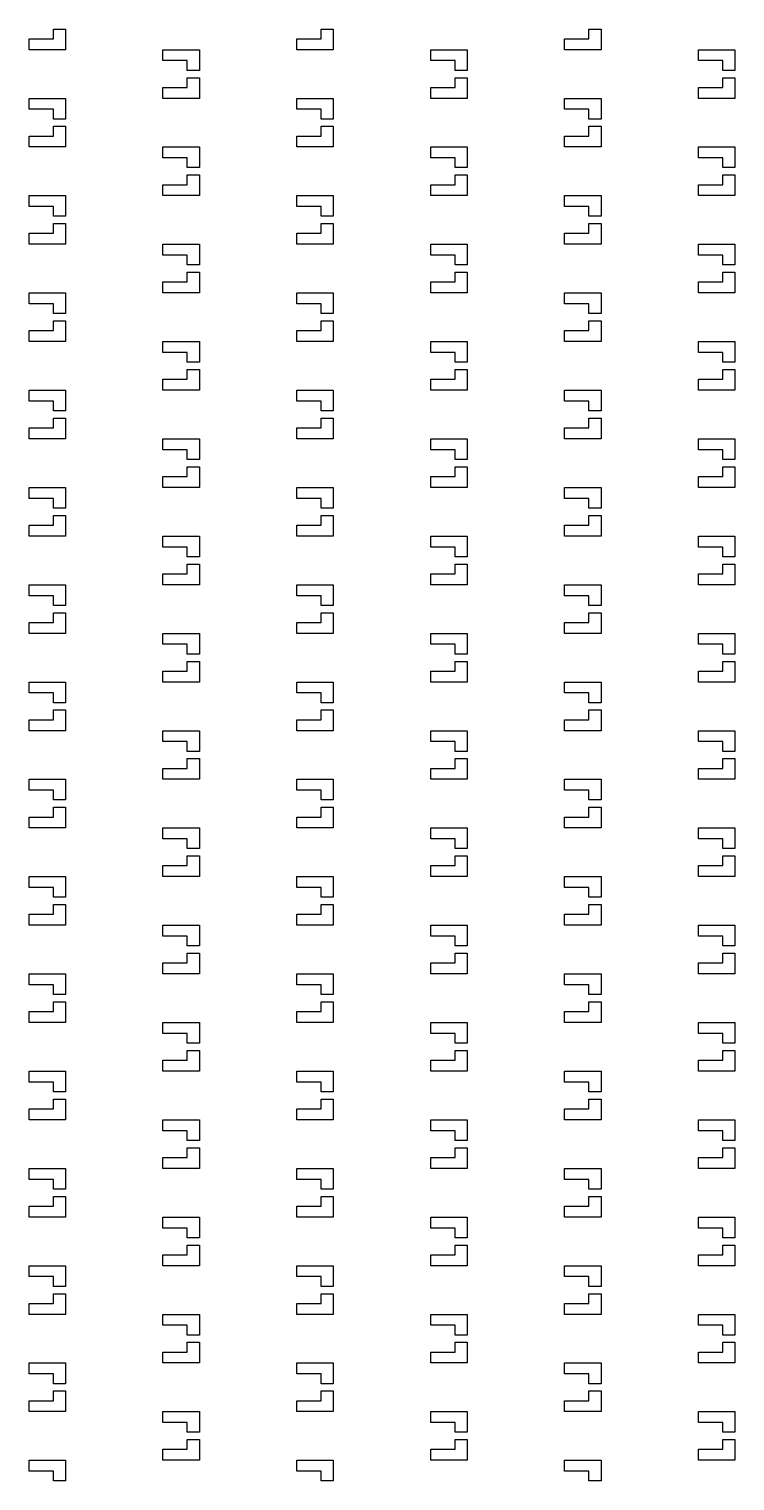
# Model space of a CAD drawing. Header units: millimetres. Extents: x 2102 to 86502, y 1818 to 64568.
# Drawn here: x 26375 to 26665, y 45535 to 46132 of the extents above; entities that cross this region are included whole.
import ezdxf

# ---------------------------------------------------------------- set-up
doc = ezdxf.new("R2010")
doc.units = ezdxf.units.MM
doc.layers.add('Layer-2', color=3, linetype='Continuous')

msp = doc.modelspace()

# ---------------------------------------------------------------- linework, layer by layer
at = {"layer": 'Layer-2'}
for p, q in [((26384.8, 46127.57), (26384.8, 46131.57)), ((26384.8, 46131.57), (26389.8, 46131.57)), ((26389.8, 46131.57), (26389.8, 46123.07)), ((26494.8, 46127.57), (26494.8, 46131.57)), ((26494.8, 46131.57), (26499.8, 46131.57)), ((26499.8, 46131.57), (26499.8, 46123.07)), ((26604.8, 46127.57), (26604.8, 46131.57)), ((26604.8, 46131.57), (26609.8, 46131.57)), ((26609.8, 46131.57), (26609.8, 46123.07)), ((26374.8, 46127.57), (26384.8, 46127.57)), ((26374.8, 46123.07), (26374.8, 46127.57)), ((26484.8, 46127.57), (26494.8, 46127.57)), ((26484.8, 46123.07), (26484.8, 46127.57)), ((26594.8, 46127.57), (26604.8, 46127.57)), ((26594.8, 46123.07), (26594.8, 46127.57)), ((26389.8, 46123.07), (26374.8, 46123.07)), ((26429.8, 46123.07), (26444.8, 46123.07)), ((26429.8, 46118.57), (26429.8, 46123.07)), ((26439.8, 46118.57), (26429.8, 46118.57)), ((26439.8, 46114.57), (26439.8, 46118.57)), ((26444.8, 46123.07), (26444.8, 46114.57)), ((26499.8, 46123.07), (26484.8, 46123.07)), ((26539.8, 46123.07), (26554.8, 46123.07)), ((26539.8, 46118.57), (26539.8, 46123.07)), ((26549.8, 46118.57), (26539.8, 46118.57)), ((26549.8, 46114.57), (26549.8, 46118.57)), ((26554.8, 46123.07), (26554.8, 46114.57)), ((26609.8, 46123.07), (26594.8, 46123.07)), ((26649.8, 46123.07), (26664.8, 46123.07)), ((26649.8, 46118.57), (26649.8, 46123.07)), ((26659.8, 46118.57), (26649.8, 46118.57)), ((26659.8, 46114.57), (26659.8, 46118.57)), ((26664.8, 46123.07), (26664.8, 46114.57)), ((26444.8, 46114.57), (26439.8, 46114.57)), ((26554.8, 46114.57), (26549.8, 46114.57)), ((26664.8, 46114.57), (26659.8, 46114.57)), ((26429.8, 46107.57), (26439.8, 46107.57)), ((26429.8, 46103.07), (26429.8, 46107.57)), ((26439.8, 46107.57), (26439.8, 46111.57)), ((26439.8, 46111.57), (26444.8, 46111.57)), ((26444.8, 46111.57), (26444.8, 46103.07)), ((26539.8, 46107.57), (26549.8, 46107.57)), ((26539.8, 46103.07), (26539.8, 46107.57)), ((26549.8, 46107.57), (26549.8, 46111.57)), ((26549.8, 46111.57), (26554.8, 46111.57)), ((26554.8, 46111.57), (26554.8, 46103.07)), ((26649.8, 46107.57), (26659.8, 46107.57)), ((26649.8, 46103.07), (26649.8, 46107.57)), ((26659.8, 46107.57), (26659.8, 46111.57)), ((26659.8, 46111.57), (26664.8, 46111.57)), ((26664.8, 46111.57), (26664.8, 46103.07)), ((26374.8, 46103.07), (26389.8, 46103.07)), ((26374.8, 46098.57), (26374.8, 46103.07)), ((26389.8, 46103.07), (26389.8, 46094.57)), ((26444.8, 46103.07), (26429.8, 46103.07)), ((26484.8, 46103.07), (26499.8, 46103.07)), ((26484.8, 46098.57), (26484.8, 46103.07)), ((26499.8, 46103.07), (26499.8, 46094.57)), ((26554.8, 46103.07), (26539.8, 46103.07)), ((26594.8, 46103.07), (26609.8, 46103.07)), ((26594.8, 46098.57), (26594.8, 46103.07)), ((26609.8, 46103.07), (26609.8, 46094.57)), ((26664.8, 46103.07), (26649.8, 46103.07)), ((26384.8, 46098.57), (26374.8, 46098.57)), ((26384.8, 46094.57), (26384.8, 46098.57)), ((26389.8, 46094.57), (26384.8, 46094.57)), ((26494.8, 46098.57), (26484.8, 46098.57)), ((26494.8, 46094.57), (26494.8, 46098.57)), ((26499.8, 46094.57), (26494.8, 46094.57)), ((26604.8, 46098.57), (26594.8, 46098.57)), ((26604.8, 46094.57), (26604.8, 46098.57)), ((26609.8, 46094.57), (26604.8, 46094.57)), ((26384.8, 46087.57), (26384.8, 46091.57)), ((26384.8, 46091.57), (26389.8, 46091.57)), ((26389.8, 46091.57), (26389.8, 46083.07)), ((26494.8, 46087.57), (26494.8, 46091.57)), ((26494.8, 46091.57), (26499.8, 46091.57)), ((26499.8, 46091.57), (26499.8, 46083.07)), ((26604.8, 46087.57), (26604.8, 46091.57)), ((26604.8, 46091.57), (26609.8, 46091.57)), ((26609.8, 46091.57), (26609.8, 46083.07)), ((26374.8, 46087.57), (26384.8, 46087.57)), ((26374.8, 46083.07), (26374.8, 46087.57)), ((26389.8, 46083.07), (26374.8, 46083.07)), ((26429.8, 46083.07), (26444.8, 46083.07)), ((26429.8, 46078.57), (26429.8, 46083.07)), ((26444.8, 46083.07), (26444.8, 46074.57)), ((26484.8, 46087.57), (26494.8, 46087.57)), ((26484.8, 46083.07), (26484.8, 46087.57)), ((26499.8, 46083.07), (26484.8, 46083.07)), ((26539.8, 46083.07), (26554.8, 46083.07)), ((26539.8, 46078.57), (26539.8, 46083.07)), ((26554.8, 46083.07), (26554.8, 46074.57)), ((26594.8, 46087.57), (26604.8, 46087.57)), ((26594.8, 46083.07), (26594.8, 46087.57)), ((26609.8, 46083.07), (26594.8, 46083.07)), ((26649.8, 46083.07), (26664.8, 46083.07)), ((26649.8, 46078.57), (26649.8, 46083.07)), ((26664.8, 46083.07), (26664.8, 46074.57)), ((26439.8, 46078.57), (26429.8, 46078.57)), ((26439.8, 46074.57), (26439.8, 46078.57)), ((26549.8, 46078.57), (26539.8, 46078.57)), ((26549.8, 46074.57), (26549.8, 46078.57)), ((26659.8, 46078.57), (26649.8, 46078.57)), ((26659.8, 46074.57), (26659.8, 46078.57)), ((26444.8, 46074.57), (26439.8, 46074.57)), ((26439.8, 46067.57), (26439.8, 46071.57)), ((26439.8, 46071.57), (26444.8, 46071.57)), ((26444.8, 46071.57), (26444.8, 46063.07)), ((26554.8, 46074.57), (26549.8, 46074.57)), ((26549.8, 46067.57), (26549.8, 46071.57)), ((26549.8, 46071.57), (26554.8, 46071.57)), ((26554.8, 46071.57), (26554.8, 46063.07)), ((26664.8, 46074.57), (26659.8, 46074.57)), ((26659.8, 46067.57), (26659.8, 46071.57)), ((26659.8, 46071.57), (26664.8, 46071.57)), ((26664.8, 46071.57), (26664.8, 46063.07)), ((26429.8, 46067.57), (26439.8, 46067.57)), ((26429.8, 46063.07), (26429.8, 46067.57)), ((26539.8, 46067.57), (26549.8, 46067.57)), ((26539.8, 46063.07), (26539.8, 46067.57)), ((26649.8, 46067.57), (26659.8, 46067.57)), ((26649.8, 46063.07), (26649.8, 46067.57)), ((26374.8, 46063.07), (26389.8, 46063.07)), ((26374.8, 46058.57), (26374.8, 46063.07)), ((26384.8, 46058.57), (26374.8, 46058.57)), ((26384.8, 46054.57), (26384.8, 46058.57)), ((26389.8, 46063.07), (26389.8, 46054.57)), ((26444.8, 46063.07), (26429.8, 46063.07)), ((26484.8, 46063.07), (26499.8, 46063.07)), ((26484.8, 46058.57), (26484.8, 46063.07)), ((26494.8, 46058.57), (26484.8, 46058.57)), ((26494.8, 46054.57), (26494.8, 46058.57)), ((26499.8, 46063.07), (26499.8, 46054.57)), ((26554.8, 46063.07), (26539.8, 46063.07)), ((26594.8, 46063.07), (26609.8, 46063.07)), ((26594.8, 46058.57), (26594.8, 46063.07)), ((26604.8, 46058.57), (26594.8, 46058.57)), ((26604.8, 46054.57), (26604.8, 46058.57)), ((26609.8, 46063.07), (26609.8, 46054.57)), ((26664.8, 46063.07), (26649.8, 46063.07)), ((26389.8, 46054.57), (26384.8, 46054.57)), ((26499.8, 46054.57), (26494.8, 46054.57)), ((26609.8, 46054.57), (26604.8, 46054.57)), ((26374.8, 46047.57), (26384.8, 46047.57)), ((26374.8, 46043.07), (26374.8, 46047.57)), ((26384.8, 46047.57), (26384.8, 46051.57)), ((26384.8, 46051.57), (26389.8, 46051.57)), ((26389.8, 46051.57), (26389.8, 46043.07)), ((26484.8, 46047.57), (26494.8, 46047.57)), ((26484.8, 46043.07), (26484.8, 46047.57)), ((26494.8, 46047.57), (26494.8, 46051.57)), ((26494.8, 46051.57), (26499.8, 46051.57)), ((26499.8, 46051.57), (26499.8, 46043.07)), ((26594.8, 46047.57), (26604.8, 46047.57)), ((26594.8, 46043.07), (26594.8, 46047.57)), ((26604.8, 46047.57), (26604.8, 46051.57)), ((26604.8, 46051.57), (26609.8, 46051.57)), ((26609.8, 46051.57), (26609.8, 46043.07)), ((26389.8, 46043.07), (26374.8, 46043.07)), ((26429.8, 46043.07), (26444.8, 46043.07)), ((26429.8, 46038.57), (26429.8, 46043.07)), ((26444.8, 46043.07), (26444.8, 46034.57)), ((26499.8, 46043.07), (26484.8, 46043.07)), ((26539.8, 46043.07), (26554.8, 46043.07)), ((26539.8, 46038.57), (26539.8, 46043.07)), ((26554.8, 46043.07), (26554.8, 46034.57)), ((26609.8, 46043.07), (26594.8, 46043.07)), ((26649.8, 46043.07), (26664.8, 46043.07)), ((26649.8, 46038.57), (26649.8, 46043.07)), ((26664.8, 46043.07), (26664.8, 46034.57)), ((26439.8, 46038.57), (26429.8, 46038.57)), ((26439.8, 46034.57), (26439.8, 46038.57)), ((26549.8, 46038.57), (26539.8, 46038.57)), ((26549.8, 46034.57), (26549.8, 46038.57)), ((26659.8, 46038.57), (26649.8, 46038.57)), ((26659.8, 46034.57), (26659.8, 46038.57)), ((26444.8, 46034.57), (26439.8, 46034.57)), ((26439.8, 46027.57), (26439.8, 46031.57)), ((26439.8, 46031.57), (26444.8, 46031.57)), ((26444.8, 46031.57), (26444.8, 46023.07)), ((26554.8, 46034.57), (26549.8, 46034.57)), ((26549.8, 46027.57), (26549.8, 46031.57)), ((26549.8, 46031.57), (26554.8, 46031.57)), ((26554.8, 46031.57), (26554.8, 46023.07)), ((26664.8, 46034.57), (26659.8, 46034.57)), ((26659.8, 46027.57), (26659.8, 46031.57)), ((26659.8, 46031.57), (26664.8, 46031.57)), ((26664.8, 46031.57), (26664.8, 46023.07)), ((26374.8, 46023.07), (26389.8, 46023.07)), ((26374.8, 46018.57), (26374.8, 46023.07)), ((26389.8, 46023.07), (26389.8, 46014.57)), ((26429.8, 46027.57), (26439.8, 46027.57)), ((26429.8, 46023.07), (26429.8, 46027.57)), ((26444.8, 46023.07), (26429.8, 46023.07)), ((26484.8, 46023.07), (26499.8, 46023.07)), ((26484.8, 46018.57), (26484.8, 46023.07)), ((26499.8, 46023.07), (26499.8, 46014.57)), ((26539.8, 46027.57), (26549.8, 46027.57)), ((26539.8, 46023.07), (26539.8, 46027.57)), ((26554.8, 46023.07), (26539.8, 46023.07)), ((26594.8, 46023.07), (26609.8, 46023.07)), ((26594.8, 46018.57), (26594.8, 46023.07)), ((26609.8, 46023.07), (26609.8, 46014.57)), ((26649.8, 46027.57), (26659.8, 46027.57)), ((26649.8, 46023.07), (26649.8, 46027.57)), ((26664.8, 46023.07), (26649.8, 46023.07)), ((26384.8, 46018.57), (26374.8, 46018.57)), ((26384.8, 46014.57), (26384.8, 46018.57)), ((26494.8, 46018.57), (26484.8, 46018.57)), ((26494.8, 46014.57), (26494.8, 46018.57)), ((26604.8, 46018.57), (26594.8, 46018.57)), ((26604.8, 46014.57), (26604.8, 46018.57)), ((26389.8, 46014.57), (26384.8, 46014.57)), ((26384.8, 46007.57), (26384.8, 46011.57)), ((26384.8, 46011.57), (26389.8, 46011.57)), ((26389.8, 46011.57), (26389.8, 46003.07)), ((26499.8, 46014.57), (26494.8, 46014.57)), ((26494.8, 46007.57), (26494.8, 46011.57)), ((26494.8, 46011.57), (26499.8, 46011.57)), ((26499.8, 46011.57), (26499.8, 46003.07)), ((26609.8, 46014.57), (26604.8, 46014.57)), ((26604.8, 46007.57), (26604.8, 46011.57)), ((26604.8, 46011.57), (26609.8, 46011.57)), ((26609.8, 46011.57), (26609.8, 46003.07)), ((26374.8, 46007.57), (26384.8, 46007.57)), ((26374.8, 46003.07), (26374.8, 46007.57)), ((26484.8, 46007.57), (26494.8, 46007.57)), ((26484.8, 46003.07), (26484.8, 46007.57)), ((26594.8, 46007.57), (26604.8, 46007.57)), ((26594.8, 46003.07), (26594.8, 46007.57)), ((26389.8, 46003.07), (26374.8, 46003.07)), ((26429.8, 46003.07), (26444.8, 46003.07)), ((26429.8, 45998.57), (26429.8, 46003.07)), ((26444.8, 46003.07), (26444.8, 45994.57)), ((26499.8, 46003.07), (26484.8, 46003.07)), ((26539.8, 46003.07), (26554.8, 46003.07)), ((26539.8, 45998.57), (26539.8, 46003.07)), ((26554.8, 46003.07), (26554.8, 45994.57)), ((26609.8, 46003.07), (26594.8, 46003.07)), ((26649.8, 46003.07), (26664.8, 46003.07)), ((26649.8, 45998.57), (26649.8, 46003.07)), ((26664.8, 46003.07), (26664.8, 45994.57)), ((26439.8, 45998.57), (26429.8, 45998.57)), ((26439.8, 45994.57), (26439.8, 45998.57)), ((26444.8, 45994.57), (26439.8, 45994.57)), ((26549.8, 45998.57), (26539.8, 45998.57)), ((26549.8, 45994.57), (26549.8, 45998.57)), ((26554.8, 45994.57), (26549.8, 45994.57)), ((26659.8, 45998.57), (26649.8, 45998.57)), ((26659.8, 45994.57), (26659.8, 45998.57)), ((26664.8, 45994.57), (26659.8, 45994.57)), ((26429.8, 45987.57), (26439.8, 45987.57)), ((26429.8, 45983.07), (26429.8, 45987.57)), ((26439.8, 45987.57), (26439.8, 45991.57)), ((26439.8, 45991.57), (26444.8, 45991.57)), ((26444.8, 45991.57), (26444.8, 45983.07)), ((26539.8, 45987.57), (26549.8, 45987.57)), ((26539.8, 45983.07), (26539.8, 45987.57)), ((26549.8, 45987.57), (26549.8, 45991.57)), ((26549.8, 45991.57), (26554.8, 45991.57)), ((26554.8, 45991.57), (26554.8, 45983.07)), ((26649.8, 45987.57), (26659.8, 45987.57)), ((26649.8, 45983.07), (26649.8, 45987.57)), ((26659.8, 45987.57), (26659.8, 45991.57)), ((26659.8, 45991.57), (26664.8, 45991.57)), ((26664.8, 45991.57), (26664.8, 45983.07)), ((26374.8, 45983.07), (26389.8, 45983.07)), ((26374.8, 45978.57), (26374.8, 45983.07)), ((26389.8, 45983.07), (26389.8, 45974.57)), ((26444.8, 45983.07), (26429.8, 45983.07)), ((26484.8, 45983.07), (26499.8, 45983.07)), ((26484.8, 45978.57), (26484.8, 45983.07)), ((26499.8, 45983.07), (26499.8, 45974.57)), ((26554.8, 45983.07), (26539.8, 45983.07)), ((26594.8, 45983.07), (26609.8, 45983.07)), ((26594.8, 45978.57), (26594.8, 45983.07)), ((26609.8, 45983.07), (26609.8, 45974.57)), ((26664.8, 45983.07), (26649.8, 45983.07)), ((26384.8, 45978.57), (26374.8, 45978.57)), ((26384.8, 45974.57), (26384.8, 45978.57)), ((26494.8, 45978.57), (26484.8, 45978.57)), ((26494.8, 45974.57), (26494.8, 45978.57)), ((26604.8, 45978.57), (26594.8, 45978.57)), ((26604.8, 45974.57), (26604.8, 45978.57)), ((26389.8, 45974.57), (26384.8, 45974.57)), ((26384.8, 45967.57), (26384.8, 45971.57)), ((26384.8, 45971.57), (26389.8, 45971.57)), ((26389.8, 45971.57), (26389.8, 45963.07)), ((26499.8, 45974.57), (26494.8, 45974.57)), ((26494.8, 45967.57), (26494.8, 45971.57)), ((26494.8, 45971.57), (26499.8, 45971.57)), ((26499.8, 45971.57), (26499.8, 45963.07)), ((26609.8, 45974.57), (26604.8, 45974.57)), ((26604.8, 45967.57), (26604.8, 45971.57)), ((26604.8, 45971.57), (26609.8, 45971.57)), ((26609.8, 45971.57), (26609.8, 45963.07)), ((26374.8, 45967.57), (26384.8, 45967.57)), ((26374.8, 45963.07), (26374.8, 45967.57)), ((26389.8, 45963.07), (26374.8, 45963.07)), ((26429.8, 45963.07), (26444.8, 45963.07)), ((26429.8, 45958.57), (26429.8, 45963.07)), ((26444.8, 45963.07), (26444.8, 45954.57)), ((26484.8, 45967.57), (26494.8, 45967.57)), ((26484.8, 45963.07), (26484.8, 45967.57)), ((26499.8, 45963.07), (26484.8, 45963.07)), ((26539.8, 45963.07), (26554.8, 45963.07)), ((26539.8, 45958.57), (26539.8, 45963.07)), ((26554.8, 45963.07), (26554.8, 45954.57)), ((26594.8, 45967.57), (26604.8, 45967.57)), ((26594.8, 45963.07), (26594.8, 45967.57)), ((26609.8, 45963.07), (26594.8, 45963.07)), ((26649.8, 45963.07), (26664.8, 45963.07)), ((26649.8, 45958.57), (26649.8, 45963.07)), ((26664.8, 45963.07), (26664.8, 45954.57)), ((26439.8, 45958.57), (26429.8, 45958.57)), ((26439.8, 45954.57), (26439.8, 45958.57)), ((26549.8, 45958.57), (26539.8, 45958.57)), ((26549.8, 45954.57), (26549.8, 45958.57)), ((26659.8, 45958.57), (26649.8, 45958.57)), ((26659.8, 45954.57), (26659.8, 45958.57)), ((26444.8, 45954.57), (26439.8, 45954.57)), ((26439.8, 45947.57), (26439.8, 45951.57)), ((26439.8, 45951.57), (26444.8, 45951.57)), ((26444.8, 45951.57), (26444.8, 45943.07)), ((26554.8, 45954.57), (26549.8, 45954.57)), ((26549.8, 45947.57), (26549.8, 45951.57)), ((26549.8, 45951.57), (26554.8, 45951.57)), ((26554.8, 45951.57), (26554.8, 45943.07)), ((26664.8, 45954.57), (26659.8, 45954.57)), ((26659.8, 45947.57), (26659.8, 45951.57)), ((26659.8, 45951.57), (26664.8, 45951.57)), ((26664.8, 45951.57), (26664.8, 45943.07)), ((26429.8, 45947.57), (26439.8, 45947.57)), ((26429.8, 45943.07), (26429.8, 45947.57)), ((26539.8, 45947.57), (26549.8, 45947.57)), ((26539.8, 45943.07), (26539.8, 45947.57)), ((26649.8, 45947.57), (26659.8, 45947.57)), ((26649.8, 45943.07), (26649.8, 45947.57)), ((26374.8, 45943.07), (26389.8, 45943.07)), ((26374.8, 45938.57), (26374.8, 45943.07)), ((26389.8, 45943.07), (26389.8, 45934.57)), ((26444.8, 45943.07), (26429.8, 45943.07)), ((26484.8, 45943.07), (26499.8, 45943.07)), ((26484.8, 45938.57), (26484.8, 45943.07)), ((26499.8, 45943.07), (26499.8, 45934.57)), ((26554.8, 45943.07), (26539.8, 45943.07)), ((26594.8, 45943.07), (26609.8, 45943.07)), ((26594.8, 45938.57), (26594.8, 45943.07)), ((26609.8, 45943.07), (26609.8, 45934.57)), ((26664.8, 45943.07), (26649.8, 45943.07)), ((26384.8, 45938.57), (26374.8, 45938.57)), ((26384.8, 45934.57), (26384.8, 45938.57)), ((26389.8, 45934.57), (26384.8, 45934.57)), ((26494.8, 45938.57), (26484.8, 45938.57)), ((26494.8, 45934.57), (26494.8, 45938.57)), ((26499.8, 45934.57), (26494.8, 45934.57)), ((26604.8, 45938.57), (26594.8, 45938.57)), ((26604.8, 45934.57), (26604.8, 45938.57)), ((26609.8, 45934.57), (26604.8, 45934.57)), ((26374.8, 45927.57), (26384.8, 45927.57)), ((26374.8, 45923.07), (26374.8, 45927.57)), ((26384.8, 45927.57), (26384.8, 45931.57)), ((26384.8, 45931.57), (26389.8, 45931.57)), ((26389.8, 45931.57), (26389.8, 45923.07)), ((26484.8, 45927.57), (26494.8, 45927.57)), ((26484.8, 45923.07), (26484.8, 45927.57)), ((26494.8, 45927.57), (26494.8, 45931.57)), ((26494.8, 45931.57), (26499.8, 45931.57)), ((26499.8, 45931.57), (26499.8, 45923.07)), ((26594.8, 45927.57), (26604.8, 45927.57)), ((26594.8, 45923.07), (26594.8, 45927.57)), ((26604.8, 45927.57), (26604.8, 45931.57)), ((26604.8, 45931.57), (26609.8, 45931.57)), ((26609.8, 45931.57), (26609.8, 45923.07)), ((26389.8, 45923.07), (26374.8, 45923.07)), ((26429.8, 45923.07), (26444.8, 45923.07)), ((26429.8, 45918.57), (26429.8, 45923.07)), ((26444.8, 45923.07), (26444.8, 45914.57)), ((26499.8, 45923.07), (26484.8, 45923.07)), ((26539.8, 45923.07), (26554.8, 45923.07)), ((26539.8, 45918.57), (26539.8, 45923.07)), ((26554.8, 45923.07), (26554.8, 45914.57)), ((26609.8, 45923.07), (26594.8, 45923.07)), ((26649.8, 45923.07), (26664.8, 45923.07)), ((26649.8, 45918.57), (26649.8, 45923.07)), ((26664.8, 45923.07), (26664.8, 45914.57)), ((26439.8, 45918.57), (26429.8, 45918.57)), ((26439.8, 45914.57), (26439.8, 45918.57)), ((26549.8, 45918.57), (26539.8, 45918.57)), ((26549.8, 45914.57), (26549.8, 45918.57)), ((26659.8, 45918.57), (26649.8, 45918.57)), ((26659.8, 45914.57), (26659.8, 45918.57)), ((26444.8, 45914.57), (26439.8, 45914.57)), ((26439.8, 45907.57), (26439.8, 45911.57)), ((26439.8, 45911.57), (26444.8, 45911.57)), ((26444.8, 45911.57), (26444.8, 45903.07)), ((26554.8, 45914.57), (26549.8, 45914.57)), ((26549.8, 45907.57), (26549.8, 45911.57)), ((26549.8, 45911.57), (26554.8, 45911.57)), ((26554.8, 45911.57), (26554.8, 45903.07)), ((26664.8, 45914.57), (26659.8, 45914.57)), ((26659.8, 45907.57), (26659.8, 45911.57)), ((26659.8, 45911.57), (26664.8, 45911.57)), ((26664.8, 45911.57), (26664.8, 45903.07)), ((26429.8, 45907.57), (26439.8, 45907.57)), ((26429.8, 45903.07), (26429.8, 45907.57)), ((26539.8, 45907.57), (26549.8, 45907.57)), ((26539.8, 45903.07), (26539.8, 45907.57)), ((26649.8, 45907.57), (26659.8, 45907.57)), ((26649.8, 45903.07), (26649.8, 45907.57)), ((26374.8, 45903.07), (26389.8, 45903.07)), ((26374.8, 45898.57), (26374.8, 45903.07)), ((26384.8, 45898.57), (26374.8, 45898.57)), ((26384.8, 45894.57), (26384.8, 45898.57)), ((26389.8, 45903.07), (26389.8, 45894.57)), ((26444.8, 45903.07), (26429.8, 45903.07)), ((26484.8, 45903.07), (26499.8, 45903.07)), ((26484.8, 45898.57), (26484.8, 45903.07)), ((26494.8, 45898.57), (26484.8, 45898.57)), ((26494.8, 45894.57), (26494.8, 45898.57)), ((26499.8, 45903.07), (26499.8, 45894.57)), ((26554.8, 45903.07), (26539.8, 45903.07)), ((26594.8, 45903.07), (26609.8, 45903.07)), ((26594.8, 45898.57), (26594.8, 45903.07)), ((26604.8, 45898.57), (26594.8, 45898.57)), ((26604.8, 45894.57), (26604.8, 45898.57)), ((26609.8, 45903.07), (26609.8, 45894.57)), ((26664.8, 45903.07), (26649.8, 45903.07)), ((26389.8, 45894.57), (26384.8, 45894.57)), ((26384.8, 45887.57), (26384.8, 45891.57)), ((26384.8, 45891.57), (26389.8, 45891.57)), ((26389.8, 45891.57), (26389.8, 45883.07)), ((26499.8, 45894.57), (26494.8, 45894.57)), ((26494.8, 45887.57), (26494.8, 45891.57)), ((26494.8, 45891.57), (26499.8, 45891.57)), ((26499.8, 45891.57), (26499.8, 45883.07)), ((26609.8, 45894.57), (26604.8, 45894.57)), ((26604.8, 45887.57), (26604.8, 45891.57)), ((26604.8, 45891.57), (26609.8, 45891.57)), ((26609.8, 45891.57), (26609.8, 45883.07)), ((26374.8, 45887.57), (26384.8, 45887.57)), ((26374.8, 45883.07), (26374.8, 45887.57)), ((26484.8, 45887.57), (26494.8, 45887.57)), ((26484.8, 45883.07), (26484.8, 45887.57)), ((26594.8, 45887.57), (26604.8, 45887.57)), ((26594.8, 45883.07), (26594.8, 45887.57)), ((26389.8, 45883.07), (26374.8, 45883.07)), ((26429.8, 45883.07), (26444.8, 45883.07)), ((26429.8, 45878.57), (26429.8, 45883.07)), ((26444.8, 45883.07), (26444.8, 45874.57)), ((26499.8, 45883.07), (26484.8, 45883.07)), ((26539.8, 45883.07), (26554.8, 45883.07)), ((26539.8, 45878.57), (26539.8, 45883.07)), ((26554.8, 45883.07), (26554.8, 45874.57)), ((26609.8, 45883.07), (26594.8, 45883.07)), ((26649.8, 45883.07), (26664.8, 45883.07)), ((26649.8, 45878.57), (26649.8, 45883.07)), ((26664.8, 45883.07), (26664.8, 45874.57)), ((26439.8, 45878.57), (26429.8, 45878.57)), ((26439.8, 45874.57), (26439.8, 45878.57)), ((26444.8, 45874.57), (26439.8, 45874.57)), ((26549.8, 45878.57), (26539.8, 45878.57)), ((26549.8, 45874.57), (26549.8, 45878.57)), ((26554.8, 45874.57), (26549.8, 45874.57)), ((26659.8, 45878.57), (26649.8, 45878.57)), ((26659.8, 45874.57), (26659.8, 45878.57)), ((26664.8, 45874.57), (26659.8, 45874.57)), ((26429.8, 45867.57), (26439.8, 45867.57)), ((26429.8, 45863.07), (26429.8, 45867.57)), ((26439.8, 45867.57), (26439.8, 45871.57)), ((26439.8, 45871.57), (26444.8, 45871.57)), ((26444.8, 45871.57), (26444.8, 45863.07)), ((26539.8, 45867.57), (26549.8, 45867.57)), ((26539.8, 45863.07), (26539.8, 45867.57)), ((26549.8, 45867.57), (26549.8, 45871.57)), ((26549.8, 45871.57), (26554.8, 45871.57)), ((26554.8, 45871.57), (26554.8, 45863.07)), ((26649.8, 45867.57), (26659.8, 45867.57)), ((26649.8, 45863.07), (26649.8, 45867.57)), ((26659.8, 45867.57), (26659.8, 45871.57)), ((26659.8, 45871.57), (26664.8, 45871.57)), ((26664.8, 45871.57), (26664.8, 45863.07)), ((26374.8, 45863.07), (26389.8, 45863.07)), ((26374.8, 45858.57), (26374.8, 45863.07)), ((26389.8, 45863.07), (26389.8, 45854.57)), ((26444.8, 45863.07), (26429.8, 45863.07)), ((26484.8, 45863.07), (26499.8, 45863.07)), ((26484.8, 45858.57), (26484.8, 45863.07)), ((26499.8, 45863.07), (26499.8, 45854.57)), ((26554.8, 45863.07), (26539.8, 45863.07)), ((26594.8, 45863.07), (26609.8, 45863.07)), ((26594.8, 45858.57), (26594.8, 45863.07)), ((26609.8, 45863.07), (26609.8, 45854.57)), ((26664.8, 45863.07), (26649.8, 45863.07)), ((26384.8, 45858.57), (26374.8, 45858.57)), ((26384.8, 45854.57), (26384.8, 45858.57)), ((26494.8, 45858.57), (26484.8, 45858.57)), ((26494.8, 45854.57), (26494.8, 45858.57)), ((26604.8, 45858.57), (26594.8, 45858.57)), ((26604.8, 45854.57), (26604.8, 45858.57)), ((26389.8, 45854.57), (26384.8, 45854.57)), ((26384.8, 45847.57), (26384.8, 45851.57)), ((26384.8, 45851.57), (26389.8, 45851.57)), ((26389.8, 45851.57), (26389.8, 45843.07)), ((26499.8, 45854.57), (26494.8, 45854.57)), ((26494.8, 45847.57), (26494.8, 45851.57)), ((26494.8, 45851.57), (26499.8, 45851.57)), ((26499.8, 45851.57), (26499.8, 45843.07)), ((26609.8, 45854.57), (26604.8, 45854.57)), ((26604.8, 45847.57), (26604.8, 45851.57)), ((26604.8, 45851.57), (26609.8, 45851.57)), ((26609.8, 45851.57), (26609.8, 45843.07)), ((26374.8, 45847.57), (26384.8, 45847.57)), ((26374.8, 45843.07), (26374.8, 45847.57)), ((26484.8, 45847.57), (26494.8, 45847.57)), ((26484.8, 45843.07), (26484.8, 45847.57)), ((26594.8, 45847.57), (26604.8, 45847.57)), ((26594.8, 45843.07), (26594.8, 45847.57)), ((26389.8, 45843.07), (26374.8, 45843.07)), ((26429.8, 45843.07), (26444.8, 45843.07)), ((26429.8, 45838.57), (26429.8, 45843.07)), ((26439.8, 45838.57), (26429.8, 45838.57)), ((26439.8, 45834.57), (26439.8, 45838.57)), ((26444.8, 45843.07), (26444.8, 45834.57)), ((26499.8, 45843.07), (26484.8, 45843.07)), ((26539.8, 45843.07), (26554.8, 45843.07)), ((26539.8, 45838.57), (26539.8, 45843.07)), ((26549.8, 45838.57), (26539.8, 45838.57)), ((26549.8, 45834.57), (26549.8, 45838.57)), ((26554.8, 45843.07), (26554.8, 45834.57)), ((26609.8, 45843.07), (26594.8, 45843.07)), ((26649.8, 45843.07), (26664.8, 45843.07)), ((26649.8, 45838.57), (26649.8, 45843.07)), ((26659.8, 45838.57), (26649.8, 45838.57)), ((26659.8, 45834.57), (26659.8, 45838.57)), ((26664.8, 45843.07), (26664.8, 45834.57)), ((26444.8, 45834.57), (26439.8, 45834.57)), ((26554.8, 45834.57), (26549.8, 45834.57)), ((26664.8, 45834.57), (26659.8, 45834.57)), ((26429.8, 45827.57), (26439.8, 45827.57)), ((26429.8, 45823.07), (26429.8, 45827.57)), ((26439.8, 45827.57), (26439.8, 45831.57)), ((26439.8, 45831.57), (26444.8, 45831.57)), ((26444.8, 45831.57), (26444.8, 45823.07)), ((26539.8, 45827.57), (26549.8, 45827.57)), ((26539.8, 45823.07), (26539.8, 45827.57)), ((26549.8, 45827.57), (26549.8, 45831.57)), ((26549.8, 45831.57), (26554.8, 45831.57)), ((26554.8, 45831.57), (26554.8, 45823.07)), ((26649.8, 45827.57), (26659.8, 45827.57)), ((26649.8, 45823.07), (26649.8, 45827.57)), ((26659.8, 45827.57), (26659.8, 45831.57)), ((26659.8, 45831.57), (26664.8, 45831.57)), ((26664.8, 45831.57), (26664.8, 45823.07)), ((26374.8, 45823.07), (26389.8, 45823.07)), ((26374.8, 45818.57), (26374.8, 45823.07)), ((26389.8, 45823.07), (26389.8, 45814.57)), ((26444.8, 45823.07), (26429.8, 45823.07)), ((26484.8, 45823.07), (26499.8, 45823.07)), ((26484.8, 45818.57), (26484.8, 45823.07)), ((26499.8, 45823.07), (26499.8, 45814.57)), ((26554.8, 45823.07), (26539.8, 45823.07)), ((26594.8, 45823.07), (26609.8, 45823.07)), ((26594.8, 45818.57), (26594.8, 45823.07)), ((26609.8, 45823.07), (26609.8, 45814.57)), ((26664.8, 45823.07), (26649.8, 45823.07)), ((26384.8, 45818.57), (26374.8, 45818.57)), ((26384.8, 45814.57), (26384.8, 45818.57)), ((26389.8, 45814.57), (26384.8, 45814.57)), ((26494.8, 45818.57), (26484.8, 45818.57)), ((26494.8, 45814.57), (26494.8, 45818.57)), ((26499.8, 45814.57), (26494.8, 45814.57)), ((26604.8, 45818.57), (26594.8, 45818.57)), ((26604.8, 45814.57), (26604.8, 45818.57)), ((26609.8, 45814.57), (26604.8, 45814.57)), ((26384.8, 45807.57), (26384.8, 45811.57)), ((26384.8, 45811.57), (26389.8, 45811.57)), ((26389.8, 45811.57), (26389.8, 45803.07)), ((26494.8, 45807.57), (26494.8, 45811.57)), ((26494.8, 45811.57), (26499.8, 45811.57)), ((26499.8, 45811.57), (26499.8, 45803.07)), ((26604.8, 45807.57), (26604.8, 45811.57)), ((26604.8, 45811.57), (26609.8, 45811.57)), ((26609.8, 45811.57), (26609.8, 45803.07)), ((26374.8, 45807.57), (26384.8, 45807.57)), ((26374.8, 45803.07), (26374.8, 45807.57)), ((26389.8, 45803.07), (26374.8, 45803.07)), ((26429.8, 45803.07), (26444.8, 45803.07)), ((26429.8, 45798.57), (26429.8, 45803.07)), ((26444.8, 45803.07), (26444.8, 45794.57)), ((26484.8, 45807.57), (26494.8, 45807.57)), ((26484.8, 45803.07), (26484.8, 45807.57)), ((26499.8, 45803.07), (26484.8, 45803.07)), ((26539.8, 45803.07), (26554.8, 45803.07)), ((26539.8, 45798.57), (26539.8, 45803.07)), ((26554.8, 45803.07), (26554.8, 45794.57)), ((26594.8, 45807.57), (26604.8, 45807.57)), ((26594.8, 45803.07), (26594.8, 45807.57)), ((26609.8, 45803.07), (26594.8, 45803.07)), ((26649.8, 45803.07), (26664.8, 45803.07)), ((26649.8, 45798.57), (26649.8, 45803.07)), ((26664.8, 45803.07), (26664.8, 45794.57)), ((26439.8, 45798.57), (26429.8, 45798.57)), ((26439.8, 45794.57), (26439.8, 45798.57)), ((26549.8, 45798.57), (26539.8, 45798.57)), ((26549.8, 45794.57), (26549.8, 45798.57)), ((26659.8, 45798.57), (26649.8, 45798.57)), ((26659.8, 45794.57), (26659.8, 45798.57)), ((26444.8, 45794.57), (26439.8, 45794.57)), ((26439.8, 45787.57), (26439.8, 45791.57)), ((26439.8, 45791.57), (26444.8, 45791.57)), ((26444.8, 45791.57), (26444.8, 45783.07)), ((26554.8, 45794.57), (26549.8, 45794.57)), ((26549.8, 45787.57), (26549.8, 45791.57)), ((26549.8, 45791.57), (26554.8, 45791.57)), ((26554.8, 45791.57), (26554.8, 45783.07)), ((26664.8, 45794.57), (26659.8, 45794.57)), ((26659.8, 45787.57), (26659.8, 45791.57)), ((26659.8, 45791.57), (26664.8, 45791.57)), ((26664.8, 45791.57), (26664.8, 45783.07)), ((26429.8, 45787.57), (26439.8, 45787.57)), ((26429.8, 45783.07), (26429.8, 45787.57)), ((26539.8, 45787.57), (26549.8, 45787.57)), ((26539.8, 45783.07), (26539.8, 45787.57)), ((26649.8, 45787.57), (26659.8, 45787.57)), ((26649.8, 45783.07), (26649.8, 45787.57)), ((26374.8, 45783.07), (26389.8, 45783.07)), ((26374.8, 45778.57), (26374.8, 45783.07)), ((26384.8, 45778.57), (26374.8, 45778.57)), ((26384.8, 45774.57), (26384.8, 45778.57)), ((26389.8, 45783.07), (26389.8, 45774.57)), ((26444.8, 45783.07), (26429.8, 45783.07)), ((26484.8, 45783.07), (26499.8, 45783.07)), ((26484.8, 45778.57), (26484.8, 45783.07)), ((26494.8, 45778.57), (26484.8, 45778.57)), ((26494.8, 45774.57), (26494.8, 45778.57)), ((26499.8, 45783.07), (26499.8, 45774.57)), ((26554.8, 45783.07), (26539.8, 45783.07)), ((26594.8, 45783.07), (26609.8, 45783.07)), ((26594.8, 45778.57), (26594.8, 45783.07)), ((26604.8, 45778.57), (26594.8, 45778.57)), ((26604.8, 45774.57), (26604.8, 45778.57)), ((26609.8, 45783.07), (26609.8, 45774.57)), ((26664.8, 45783.07), (26649.8, 45783.07)), ((26389.8, 45774.57), (26384.8, 45774.57)), ((26499.8, 45774.57), (26494.8, 45774.57)), ((26609.8, 45774.57), (26604.8, 45774.57)), ((26374.8, 45767.57), (26384.8, 45767.57)), ((26374.8, 45763.07), (26374.8, 45767.57)), ((26384.8, 45767.57), (26384.8, 45771.57)), ((26384.8, 45771.57), (26389.8, 45771.57)), ((26389.8, 45771.57), (26389.8, 45763.07)), ((26484.8, 45767.57), (26494.8, 45767.57)), ((26484.8, 45763.07), (26484.8, 45767.57)), ((26494.8, 45767.57), (26494.8, 45771.57)), ((26494.8, 45771.57), (26499.8, 45771.57)), ((26499.8, 45771.57), (26499.8, 45763.07)), ((26594.8, 45767.57), (26604.8, 45767.57)), ((26594.8, 45763.07), (26594.8, 45767.57)), ((26604.8, 45767.57), (26604.8, 45771.57)), ((26604.8, 45771.57), (26609.8, 45771.57)), ((26609.8, 45771.57), (26609.8, 45763.07)), ((26389.8, 45763.07), (26374.8, 45763.07)), ((26429.8, 45763.07), (26444.8, 45763.07)), ((26429.8, 45758.57), (26429.8, 45763.07)), ((26444.8, 45763.07), (26444.8, 45754.57)), ((26499.8, 45763.07), (26484.8, 45763.07)), ((26539.8, 45763.07), (26554.8, 45763.07)), ((26539.8, 45758.57), (26539.8, 45763.07)), ((26554.8, 45763.07), (26554.8, 45754.57)), ((26609.8, 45763.07), (26594.8, 45763.07)), ((26649.8, 45763.07), (26664.8, 45763.07)), ((26649.8, 45758.57), (26649.8, 45763.07)), ((26664.8, 45763.07), (26664.8, 45754.57)), ((26439.8, 45758.57), (26429.8, 45758.57)), ((26439.8, 45754.57), (26439.8, 45758.57)), ((26444.8, 45754.57), (26439.8, 45754.57)), ((26549.8, 45758.57), (26539.8, 45758.57)), ((26549.8, 45754.57), (26549.8, 45758.57)), ((26554.8, 45754.57), (26549.8, 45754.57)), ((26659.8, 45758.57), (26649.8, 45758.57)), ((26659.8, 45754.57), (26659.8, 45758.57)), ((26664.8, 45754.57), (26659.8, 45754.57)), ((26439.8, 45747.57), (26439.8, 45751.57)), ((26439.8, 45751.57), (26444.8, 45751.57)), ((26444.8, 45751.57), (26444.8, 45743.07)), ((26549.8, 45747.57), (26549.8, 45751.57)), ((26549.8, 45751.57), (26554.8, 45751.57)), ((26554.8, 45751.57), (26554.8, 45743.07)), ((26659.8, 45747.57), (26659.8, 45751.57)), ((26659.8, 45751.57), (26664.8, 45751.57)), ((26664.8, 45751.57), (26664.8, 45743.07)), ((26374.8, 45743.07), (26389.8, 45743.07)), ((26374.8, 45738.57), (26374.8, 45743.07)), ((26389.8, 45743.07), (26389.8, 45734.57)), ((26429.8, 45747.57), (26439.8, 45747.57)), ((26429.8, 45743.07), (26429.8, 45747.57)), ((26444.8, 45743.07), (26429.8, 45743.07)), ((26484.8, 45743.07), (26499.8, 45743.07)), ((26484.8, 45738.57), (26484.8, 45743.07)), ((26499.8, 45743.07), (26499.8, 45734.57)), ((26539.8, 45747.57), (26549.8, 45747.57)), ((26539.8, 45743.07), (26539.8, 45747.57)), ((26554.8, 45743.07), (26539.8, 45743.07)), ((26594.8, 45743.07), (26609.8, 45743.07)), ((26594.8, 45738.57), (26594.8, 45743.07)), ((26609.8, 45743.07), (26609.8, 45734.57)), ((26649.8, 45747.57), (26659.8, 45747.57)), ((26649.8, 45743.07), (26649.8, 45747.57)), ((26664.8, 45743.07), (26649.8, 45743.07)), ((26384.8, 45738.57), (26374.8, 45738.57)), ((26384.8, 45734.57), (26384.8, 45738.57)), ((26494.8, 45738.57), (26484.8, 45738.57)), ((26494.8, 45734.57), (26494.8, 45738.57)), ((26604.8, 45738.57), (26594.8, 45738.57)), ((26604.8, 45734.57), (26604.8, 45738.57)), ((26389.8, 45734.57), (26384.8, 45734.57)), ((26384.8, 45727.57), (26384.8, 45731.57)), ((26384.8, 45731.57), (26389.8, 45731.57)), ((26389.8, 45731.57), (26389.8, 45723.07)), ((26499.8, 45734.57), (26494.8, 45734.57)), ((26494.8, 45727.57), (26494.8, 45731.57)), ((26494.8, 45731.57), (26499.8, 45731.57)), ((26499.8, 45731.57), (26499.8, 45723.07)), ((26609.8, 45734.57), (26604.8, 45734.57)), ((26604.8, 45727.57), (26604.8, 45731.57)), ((26604.8, 45731.57), (26609.8, 45731.57)), ((26609.8, 45731.57), (26609.8, 45723.07)), ((26374.8, 45727.57), (26384.8, 45727.57)), ((26374.8, 45723.07), (26374.8, 45727.57)), ((26484.8, 45727.57), (26494.8, 45727.57)), ((26484.8, 45723.07), (26484.8, 45727.57)), ((26594.8, 45727.57), (26604.8, 45727.57)), ((26594.8, 45723.07), (26594.8, 45727.57)), ((26389.8, 45723.07), (26374.8, 45723.07)), ((26429.8, 45723.07), (26444.8, 45723.07)), ((26429.8, 45718.57), (26429.8, 45723.07)), ((26439.8, 45718.57), (26429.8, 45718.57)), ((26439.8, 45714.57), (26439.8, 45718.57)), ((26444.8, 45723.07), (26444.8, 45714.57)), ((26499.8, 45723.07), (26484.8, 45723.07)), ((26539.8, 45723.07), (26554.8, 45723.07)), ((26539.8, 45718.57), (26539.8, 45723.07)), ((26549.8, 45718.57), (26539.8, 45718.57)), ((26549.8, 45714.57), (26549.8, 45718.57)), ((26554.8, 45723.07), (26554.8, 45714.57)), ((26609.8, 45723.07), (26594.8, 45723.07)), ((26649.8, 45723.07), (26664.8, 45723.07)), ((26649.8, 45718.57), (26649.8, 45723.07)), ((26659.8, 45718.57), (26649.8, 45718.57)), ((26659.8, 45714.57), (26659.8, 45718.57)), ((26664.8, 45723.07), (26664.8, 45714.57)), ((26444.8, 45714.57), (26439.8, 45714.57)), ((26554.8, 45714.57), (26549.8, 45714.57)), ((26664.8, 45714.57), (26659.8, 45714.57)), ((26429.8, 45707.57), (26439.8, 45707.57)), ((26429.8, 45703.07), (26429.8, 45707.57)), ((26439.8, 45707.57), (26439.8, 45711.57)), ((26439.8, 45711.57), (26444.8, 45711.57)), ((26444.8, 45711.57), (26444.8, 45703.07)), ((26539.8, 45707.57), (26549.8, 45707.57)), ((26539.8, 45703.07), (26539.8, 45707.57)), ((26549.8, 45707.57), (26549.8, 45711.57)), ((26549.8, 45711.57), (26554.8, 45711.57)), ((26554.8, 45711.57), (26554.8, 45703.07)), ((26649.8, 45707.57), (26659.8, 45707.57)), ((26649.8, 45703.07), (26649.8, 45707.57)), ((26659.8, 45707.57), (26659.8, 45711.57)), ((26659.8, 45711.57), (26664.8, 45711.57)), ((26664.8, 45711.57), (26664.8, 45703.07)), ((26374.8, 45703.07), (26389.8, 45703.07)), ((26374.8, 45698.57), (26374.8, 45703.07)), ((26389.8, 45703.07), (26389.8, 45694.57)), ((26444.8, 45703.07), (26429.8, 45703.07)), ((26484.8, 45703.07), (26499.8, 45703.07)), ((26484.8, 45698.57), (26484.8, 45703.07)), ((26499.8, 45703.07), (26499.8, 45694.57)), ((26554.8, 45703.07), (26539.8, 45703.07)), ((26594.8, 45703.07), (26609.8, 45703.07)), ((26594.8, 45698.57), (26594.8, 45703.07)), ((26609.8, 45703.07), (26609.8, 45694.57)), ((26664.8, 45703.07), (26649.8, 45703.07)), ((26384.8, 45698.57), (26374.8, 45698.57)), ((26384.8, 45694.57), (26384.8, 45698.57)), ((26389.8, 45694.57), (26384.8, 45694.57)), ((26494.8, 45698.57), (26484.8, 45698.57)), ((26494.8, 45694.57), (26494.8, 45698.57)), ((26499.8, 45694.57), (26494.8, 45694.57)), ((26604.8, 45698.57), (26594.8, 45698.57)), ((26604.8, 45694.57), (26604.8, 45698.57)), ((26609.8, 45694.57), (26604.8, 45694.57)), ((26384.8, 45687.57), (26384.8, 45691.57)), ((26384.8, 45691.57), (26389.8, 45691.57)), ((26389.8, 45691.57), (26389.8, 45683.07)), ((26494.8, 45687.57), (26494.8, 45691.57)), ((26494.8, 45691.57), (26499.8, 45691.57)), ((26499.8, 45691.57), (26499.8, 45683.07)), ((26604.8, 45687.57), (26604.8, 45691.57)), ((26604.8, 45691.57), (26609.8, 45691.57)), ((26609.8, 45691.57), (26609.8, 45683.07)), ((26374.8, 45687.57), (26384.8, 45687.57)), ((26374.8, 45683.07), (26374.8, 45687.57)), ((26389.8, 45683.07), (26374.8, 45683.07)), ((26429.8, 45683.07), (26444.8, 45683.07)), ((26429.8, 45678.57), (26429.8, 45683.07)), ((26444.8, 45683.07), (26444.8, 45674.57)), ((26484.8, 45687.57), (26494.8, 45687.57)), ((26484.8, 45683.07), (26484.8, 45687.57)), ((26499.8, 45683.07), (26484.8, 45683.07)), ((26539.8, 45683.07), (26554.8, 45683.07)), ((26539.8, 45678.57), (26539.8, 45683.07)), ((26554.8, 45683.07), (26554.8, 45674.57)), ((26594.8, 45687.57), (26604.8, 45687.57)), ((26594.8, 45683.07), (26594.8, 45687.57)), ((26609.8, 45683.07), (26594.8, 45683.07)), ((26649.8, 45683.07), (26664.8, 45683.07)), ((26649.8, 45678.57), (26649.8, 45683.07)), ((26664.8, 45683.07), (26664.8, 45674.57)), ((26439.8, 45678.57), (26429.8, 45678.57)), ((26439.8, 45674.57), (26439.8, 45678.57)), ((26549.8, 45678.57), (26539.8, 45678.57)), ((26549.8, 45674.57), (26549.8, 45678.57)), ((26659.8, 45678.57), (26649.8, 45678.57)), ((26659.8, 45674.57), (26659.8, 45678.57)), ((26444.8, 45674.57), (26439.8, 45674.57)), ((26439.8, 45667.57), (26439.8, 45671.57)), ((26439.8, 45671.57), (26444.8, 45671.57)), ((26444.8, 45671.57), (26444.8, 45663.07)), ((26554.8, 45674.57), (26549.8, 45674.57)), ((26549.8, 45667.57), (26549.8, 45671.57)), ((26549.8, 45671.57), (26554.8, 45671.57)), ((26554.8, 45671.57), (26554.8, 45663.07)), ((26664.8, 45674.57), (26659.8, 45674.57)), ((26659.8, 45667.57), (26659.8, 45671.57)), ((26659.8, 45671.57), (26664.8, 45671.57)), ((26664.8, 45671.57), (26664.8, 45663.07)), ((26429.8, 45667.57), (26439.8, 45667.57)), ((26429.8, 45663.07), (26429.8, 45667.57)), ((26539.8, 45667.57), (26549.8, 45667.57)), ((26539.8, 45663.07), (26539.8, 45667.57)), ((26649.8, 45667.57), (26659.8, 45667.57)), ((26649.8, 45663.07), (26649.8, 45667.57)), ((26374.8, 45663.07), (26389.8, 45663.07)), ((26374.8, 45658.57), (26374.8, 45663.07)), ((26384.8, 45658.57), (26374.8, 45658.57)), ((26384.8, 45654.57), (26384.8, 45658.57)), ((26389.8, 45663.07), (26389.8, 45654.57)), ((26444.8, 45663.07), (26429.8, 45663.07)), ((26484.8, 45663.07), (26499.8, 45663.07)), ((26484.8, 45658.57), (26484.8, 45663.07)), ((26494.8, 45658.57), (26484.8, 45658.57)), ((26494.8, 45654.57), (26494.8, 45658.57)), ((26499.8, 45663.07), (26499.8, 45654.57)), ((26554.8, 45663.07), (26539.8, 45663.07)), ((26594.8, 45663.07), (26609.8, 45663.07)), ((26594.8, 45658.57), (26594.8, 45663.07)), ((26604.8, 45658.57), (26594.8, 45658.57)), ((26604.8, 45654.57), (26604.8, 45658.57)), ((26609.8, 45663.07), (26609.8, 45654.57)), ((26664.8, 45663.07), (26649.8, 45663.07)), ((26389.8, 45654.57), (26384.8, 45654.57)), ((26499.8, 45654.57), (26494.8, 45654.57)), ((26609.8, 45654.57), (26604.8, 45654.57)), ((26374.8, 45647.57), (26384.8, 45647.57)), ((26374.8, 45643.07), (26374.8, 45647.57)), ((26384.8, 45647.57), (26384.8, 45651.57)), ((26384.8, 45651.57), (26389.8, 45651.57)), ((26389.8, 45651.57), (26389.8, 45643.07)), ((26484.8, 45647.57), (26494.8, 45647.57)), ((26484.8, 45643.07), (26484.8, 45647.57)), ((26494.8, 45647.57), (26494.8, 45651.57)), ((26494.8, 45651.57), (26499.8, 45651.57)), ((26499.8, 45651.57), (26499.8, 45643.07)), ((26594.8, 45647.57), (26604.8, 45647.57)), ((26594.8, 45643.07), (26594.8, 45647.57)), ((26604.8, 45647.57), (26604.8, 45651.57)), ((26604.8, 45651.57), (26609.8, 45651.57)), ((26609.8, 45651.57), (26609.8, 45643.07)), ((26389.8, 45643.07), (26374.8, 45643.07)), ((26429.8, 45643.07), (26444.8, 45643.07)), ((26429.8, 45638.57), (26429.8, 45643.07)), ((26444.8, 45643.07), (26444.8, 45634.57)), ((26499.8, 45643.07), (26484.8, 45643.07)), ((26539.8, 45643.07), (26554.8, 45643.07)), ((26539.8, 45638.57), (26539.8, 45643.07)), ((26554.8, 45643.07), (26554.8, 45634.57)), ((26609.8, 45643.07), (26594.8, 45643.07)), ((26649.8, 45643.07), (26664.8, 45643.07)), ((26649.8, 45638.57), (26649.8, 45643.07)), ((26664.8, 45643.07), (26664.8, 45634.57)), ((26439.8, 45638.57), (26429.8, 45638.57)), ((26439.8, 45634.57), (26439.8, 45638.57)), ((26549.8, 45638.57), (26539.8, 45638.57)), ((26549.8, 45634.57), (26549.8, 45638.57)), ((26659.8, 45638.57), (26649.8, 45638.57)), ((26659.8, 45634.57), (26659.8, 45638.57)), ((26444.8, 45634.57), (26439.8, 45634.57)), ((26439.8, 45627.57), (26439.8, 45631.57)), ((26439.8, 45631.57), (26444.8, 45631.57)), ((26444.8, 45631.57), (26444.8, 45623.07)), ((26554.8, 45634.57), (26549.8, 45634.57)), ((26549.8, 45627.57), (26549.8, 45631.57)), ((26549.8, 45631.57), (26554.8, 45631.57)), ((26554.8, 45631.57), (26554.8, 45623.07)), ((26664.8, 45634.57), (26659.8, 45634.57)), ((26659.8, 45627.57), (26659.8, 45631.57)), ((26659.8, 45631.57), (26664.8, 45631.57)), ((26664.8, 45631.57), (26664.8, 45623.07)), ((26374.8, 45623.07), (26389.8, 45623.07)), ((26374.8, 45618.57), (26374.8, 45623.07)), ((26389.8, 45623.07), (26389.8, 45614.57)), ((26429.8, 45627.57), (26439.8, 45627.57)), ((26429.8, 45623.07), (26429.8, 45627.57)), ((26444.8, 45623.07), (26429.8, 45623.07)), ((26484.8, 45623.07), (26499.8, 45623.07)), ((26484.8, 45618.57), (26484.8, 45623.07)), ((26499.8, 45623.07), (26499.8, 45614.57)), ((26539.8, 45627.57), (26549.8, 45627.57)), ((26539.8, 45623.07), (26539.8, 45627.57)), ((26554.8, 45623.07), (26539.8, 45623.07)), ((26594.8, 45623.07), (26609.8, 45623.07)), ((26594.8, 45618.57), (26594.8, 45623.07)), ((26609.8, 45623.07), (26609.8, 45614.57)), ((26649.8, 45627.57), (26659.8, 45627.57)), ((26649.8, 45623.07), (26649.8, 45627.57)), ((26664.8, 45623.07), (26649.8, 45623.07)), ((26384.8, 45618.57), (26374.8, 45618.57)), ((26384.8, 45614.57), (26384.8, 45618.57)), ((26494.8, 45618.57), (26484.8, 45618.57)), ((26494.8, 45614.57), (26494.8, 45618.57)), ((26604.8, 45618.57), (26594.8, 45618.57)), ((26604.8, 45614.57), (26604.8, 45618.57)), ((26389.8, 45614.57), (26384.8, 45614.57)), ((26384.8, 45607.57), (26384.8, 45611.57)), ((26384.8, 45611.57), (26389.8, 45611.57)), ((26389.8, 45611.57), (26389.8, 45603.07)), ((26499.8, 45614.57), (26494.8, 45614.57)), ((26494.8, 45607.57), (26494.8, 45611.57)), ((26494.8, 45611.57), (26499.8, 45611.57)), ((26499.8, 45611.57), (26499.8, 45603.07)), ((26609.8, 45614.57), (26604.8, 45614.57)), ((26604.8, 45607.57), (26604.8, 45611.57)), ((26604.8, 45611.57), (26609.8, 45611.57)), ((26609.8, 45611.57), (26609.8, 45603.07)), ((26374.8, 45607.57), (26384.8, 45607.57)), ((26374.8, 45603.07), (26374.8, 45607.57)), ((26484.8, 45607.57), (26494.8, 45607.57)), ((26484.8, 45603.07), (26484.8, 45607.57)), ((26594.8, 45607.57), (26604.8, 45607.57)), ((26594.8, 45603.07), (26594.8, 45607.57)), ((26389.8, 45603.07), (26374.8, 45603.07)), ((26429.8, 45603.07), (26444.8, 45603.07)), ((26429.8, 45598.57), (26429.8, 45603.07)), ((26444.8, 45603.07), (26444.8, 45594.57)), ((26499.8, 45603.07), (26484.8, 45603.07)), ((26539.8, 45603.07), (26554.8, 45603.07)), ((26539.8, 45598.57), (26539.8, 45603.07)), ((26554.8, 45603.07), (26554.8, 45594.57)), ((26609.8, 45603.07), (26594.8, 45603.07)), ((26649.8, 45603.07), (26664.8, 45603.07)), ((26649.8, 45598.57), (26649.8, 45603.07)), ((26664.8, 45603.07), (26664.8, 45594.57)), ((26439.8, 45598.57), (26429.8, 45598.57)), ((26439.8, 45594.57), (26439.8, 45598.57)), ((26444.8, 45594.57), (26439.8, 45594.57)), ((26549.8, 45598.57), (26539.8, 45598.57)), ((26549.8, 45594.57), (26549.8, 45598.57)), ((26554.8, 45594.57), (26549.8, 45594.57)), ((26659.8, 45598.57), (26649.8, 45598.57)), ((26659.8, 45594.57), (26659.8, 45598.57)), ((26664.8, 45594.57), (26659.8, 45594.57)), ((26429.8, 45587.57), (26439.8, 45587.57)), ((26429.8, 45583.07), (26429.8, 45587.57)), ((26439.8, 45587.57), (26439.8, 45591.57)), ((26439.8, 45591.57), (26444.8, 45591.57)), ((26444.8, 45591.57), (26444.8, 45583.07)), ((26539.8, 45587.57), (26549.8, 45587.57)), ((26539.8, 45583.07), (26539.8, 45587.57)), ((26549.8, 45587.57), (26549.8, 45591.57)), ((26549.8, 45591.57), (26554.8, 45591.57)), ((26554.8, 45591.57), (26554.8, 45583.07)), ((26649.8, 45587.57), (26659.8, 45587.57)), ((26649.8, 45583.07), (26649.8, 45587.57)), ((26659.8, 45587.57), (26659.8, 45591.57)), ((26659.8, 45591.57), (26664.8, 45591.57)), ((26664.8, 45591.57), (26664.8, 45583.07)), ((26374.8, 45583.07), (26389.8, 45583.07)), ((26374.8, 45578.57), (26374.8, 45583.07)), ((26389.8, 45583.07), (26389.8, 45574.57)), ((26444.8, 45583.07), (26429.8, 45583.07)), ((26484.8, 45583.07), (26499.8, 45583.07)), ((26484.8, 45578.57), (26484.8, 45583.07)), ((26499.8, 45583.07), (26499.8, 45574.57)), ((26554.8, 45583.07), (26539.8, 45583.07)), ((26594.8, 45583.07), (26609.8, 45583.07)), ((26594.8, 45578.57), (26594.8, 45583.07)), ((26609.8, 45583.07), (26609.8, 45574.57)), ((26664.8, 45583.07), (26649.8, 45583.07)), ((26384.8, 45578.57), (26374.8, 45578.57)), ((26384.8, 45574.57), (26384.8, 45578.57)), ((26494.8, 45578.57), (26484.8, 45578.57)), ((26494.8, 45574.57), (26494.8, 45578.57)), ((26604.8, 45578.57), (26594.8, 45578.57)), ((26604.8, 45574.57), (26604.8, 45578.57)), ((26389.8, 45574.57), (26384.8, 45574.57)), ((26384.8, 45567.57), (26384.8, 45571.57)), ((26384.8, 45571.57), (26389.8, 45571.57)), ((26389.8, 45571.57), (26389.8, 45563.07)), ((26499.8, 45574.57), (26494.8, 45574.57)), ((26494.8, 45567.57), (26494.8, 45571.57)), ((26494.8, 45571.57), (26499.8, 45571.57)), ((26499.8, 45571.57), (26499.8, 45563.07)), ((26609.8, 45574.57), (26604.8, 45574.57)), ((26604.8, 45567.57), (26604.8, 45571.57)), ((26604.8, 45571.57), (26609.8, 45571.57)), ((26609.8, 45571.57), (26609.8, 45563.07)), ((26374.8, 45567.57), (26384.8, 45567.57)), ((26374.8, 45563.07), (26374.8, 45567.57)), ((26389.8, 45563.07), (26374.8, 45563.07)), ((26429.8, 45563.07), (26444.8, 45563.07)), ((26429.8, 45558.57), (26429.8, 45563.07)), ((26444.8, 45563.07), (26444.8, 45554.57)), ((26484.8, 45567.57), (26494.8, 45567.57)), ((26484.8, 45563.07), (26484.8, 45567.57)), ((26499.8, 45563.07), (26484.8, 45563.07)), ((26539.8, 45563.07), (26554.8, 45563.07)), ((26539.8, 45558.57), (26539.8, 45563.07)), ((26554.8, 45563.07), (26554.8, 45554.57)), ((26594.8, 45567.57), (26604.8, 45567.57)), ((26594.8, 45563.07), (26594.8, 45567.57)), ((26609.8, 45563.07), (26594.8, 45563.07)), ((26649.8, 45563.07), (26664.8, 45563.07)), ((26649.8, 45558.57), (26649.8, 45563.07)), ((26664.8, 45563.07), (26664.8, 45554.57)), ((26439.8, 45558.57), (26429.8, 45558.57)), ((26439.8, 45554.57), (26439.8, 45558.57)), ((26549.8, 45558.57), (26539.8, 45558.57)), ((26549.8, 45554.57), (26549.8, 45558.57)), ((26659.8, 45558.57), (26649.8, 45558.57)), ((26659.8, 45554.57), (26659.8, 45558.57)), ((26444.8, 45554.57), (26439.8, 45554.57)), ((26439.8, 45547.57), (26439.8, 45551.57)), ((26439.8, 45551.57), (26444.8, 45551.57)), ((26444.8, 45551.57), (26444.8, 45543.07)), ((26554.8, 45554.57), (26549.8, 45554.57)), ((26549.8, 45547.57), (26549.8, 45551.57)), ((26549.8, 45551.57), (26554.8, 45551.57)), ((26554.8, 45551.57), (26554.8, 45543.07)), ((26664.8, 45554.57), (26659.8, 45554.57)), ((26659.8, 45547.57), (26659.8, 45551.57)), ((26659.8, 45551.57), (26664.8, 45551.57)), ((26664.8, 45551.57), (26664.8, 45543.07)), ((26429.8, 45547.57), (26439.8, 45547.57)), ((26429.8, 45543.07), (26429.8, 45547.57)), ((26539.8, 45547.57), (26549.8, 45547.57)), ((26539.8, 45543.07), (26539.8, 45547.57)), ((26649.8, 45547.57), (26659.8, 45547.57)), ((26649.8, 45543.07), (26649.8, 45547.57)), ((26374.8, 45543.07), (26389.8, 45543.07)), ((26374.8, 45538.57), (26374.8, 45543.07)), ((26389.8, 45543.07), (26389.8, 45534.57)), ((26444.8, 45543.07), (26429.8, 45543.07)), ((26484.8, 45543.07), (26499.8, 45543.07)), ((26484.8, 45538.57), (26484.8, 45543.07)), ((26499.8, 45543.07), (26499.8, 45534.57)), ((26554.8, 45543.07), (26539.8, 45543.07)), ((26594.8, 45543.07), (26609.8, 45543.07)), ((26594.8, 45538.57), (26594.8, 45543.07)), ((26609.8, 45543.07), (26609.8, 45534.57)), ((26664.8, 45543.07), (26649.8, 45543.07)), ((26384.8, 45538.57), (26374.8, 45538.57)), ((26384.8, 45534.57), (26384.8, 45538.57)), ((26389.8, 45534.57), (26384.8, 45534.57)), ((26494.8, 45538.57), (26484.8, 45538.57)), ((26494.8, 45534.57), (26494.8, 45538.57)), ((26499.8, 45534.57), (26494.8, 45534.57)), ((26604.8, 45538.57), (26594.8, 45538.57)), ((26604.8, 45534.57), (26604.8, 45538.57)), ((26609.8, 45534.57), (26604.8, 45534.57))]:
    msp.add_line(p, q, dxfattribs=at)

doc.saveas('drawing.dxf')
